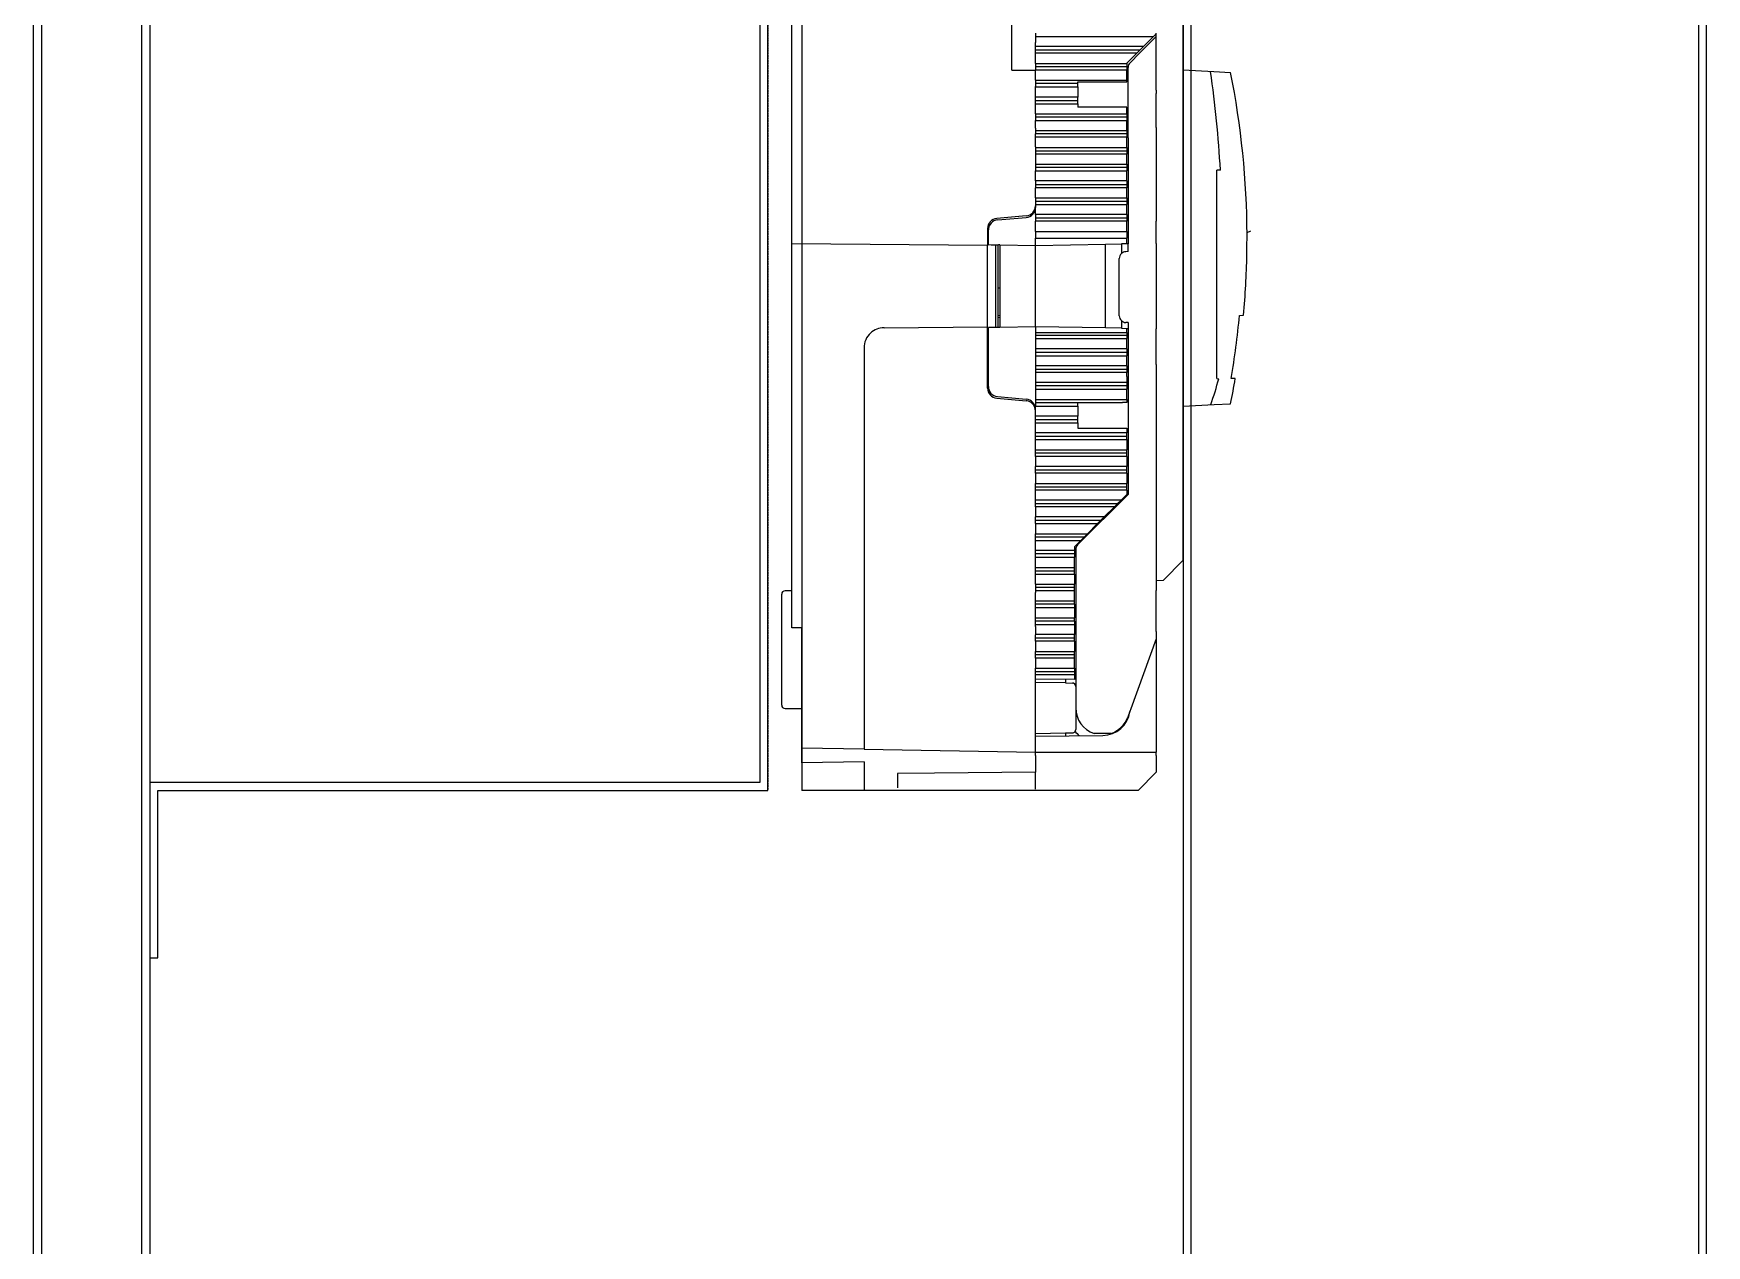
# Model space of a CAD drawing. Header units: millimetres. Extents: x 0 to 2970, y 0 to 2100.
# Drawn here: x 1867.5 to 2117.5, y 1560.2 to 1741.3 of the extents above; entities that cross this region are included whole.
import ezdxf

# ---------------------------------------------------------------- set-up
doc = ezdxf.new("R2010")
doc.units = ezdxf.units.MM
doc.linetypes.add('DASHED', pattern=[0.75, 0.5, -0.25])
doc.layers.add('ALPHA', color=255, linetype='Continuous')
doc.layers.add('THIET BI', color=2, linetype='Continuous')

# ---------------------------------------------------------------- blocks, each defined once
blk = doc.blocks.new('FFFF')
for p, q in [((8121.62, -87522.37), (8121.62, -87499.36)), ((8121.62, -87522.37), (8117.03, -87522.62)), ((8121.62, -87572.63), (8121.62, -87522.37)), ((8117.03, -87522.62), (8114.54, -87522.74)), ((8116.06, -87537.33), (8116.61, -87537.36)), ((8116.61, -87560.68), (8116.61, -87537.36)), ((8113.22, -87559.05), (8112.62, -87559.02)), ((8116.61, -87560.7), (8116.61, -87560.68)), ((8116.61, -87560.73), (8116.61, -87560.7)), ((8116.61, -87560.78), (8116.61, -87560.73)), ((8116.61, -87560.8), (8116.61, -87560.78)), ((8116.61, -87560.88), (8116.61, -87560.8)), ((8116.61, -87560.9), (8116.61, -87560.88)), ((8116.61, -87560.93), (8116.61, -87560.9)), ((8116.61, -87560.95), (8116.61, -87560.93)), ((8116.61, -87561.06), (8116.61, -87560.95)), ((8116.61, -87561.08), (8116.61, -87561.06)), ((8116.61, -87561.13), (8116.61, -87561.08)), ((8116.61, -87561.15), (8116.61, -87561.13)), ((8116.61, -87561.23), (8116.61, -87561.15)), ((8116.61, -87561.26), (8116.61, -87561.23)), ((8116.61, -87561.53), (8116.61, -87561.26)), ((8116.61, -87561.56), (8116.61, -87561.53)), ((8116.61, -87561.58), (8116.61, -87561.56)), ((8116.61, -87561.61), (8116.61, -87561.58)), ((8116.61, -87561.68), (8116.61, -87561.61)), ((8116.61, -87561.73), (8116.61, -87561.68)), ((8116.61, -87561.76), (8116.61, -87561.73)), ((8116.61, -87561.78), (8116.61, -87561.76)), ((8116.61, -87561.81), (8116.61, -87561.78)), ((8116.61, -87561.84), (8116.61, -87561.81)), ((8116.61, -87561.91), (8116.61, -87561.84)), ((8116.61, -87561.93), (8116.61, -87561.91)), ((8116.61, -87562.01), (8116.61, -87561.93)), ((8116.61, -87562.08), (8116.61, -87562.01)), ((8116.61, -87562.11), (8116.61, -87562.08)), ((8116.61, -87562.13), (8116.61, -87562.11)), ((8116.61, -87563.18), (8116.61, -87562.13)), ((8116.61, -87563.21), (8116.61, -87563.18)), ((8116.61, -87563.31), (8116.61, -87563.21)), ((8116.61, -87563.41), (8116.61, -87563.31)), ((8116.61, -87563.44), (8116.61, -87563.41)), ((8116.61, -87563.51), (8116.61, -87563.44)), ((8116.61, -87563.56), (8116.61, -87563.51)), ((8116.61, -87563.64), (8116.61, -87563.56)), ((8116.61, -87563.74), (8116.61, -87563.64)), ((8116.61, -87563.76), (8116.61, -87563.74)), ((8116.61, -87564.07), (8116.61, -87563.76)), ((8116.61, -87564.09), (8116.61, -87564.07)), ((8116.61, -87564.19), (8116.61, -87564.09)), ((8116.61, -87564.27), (8116.61, -87564.19)), ((8116.61, -87564.32), (8116.61, -87564.27)), ((8116.61, -87564.39), (8116.61, -87564.32)), ((8116.61, -87564.42), (8116.61, -87564.39)), ((8116.61, -87564.44), (8116.61, -87564.42)), ((8116.61, -87564.52), (8116.61, -87564.44)), ((8116.61, -87564.62), (8116.61, -87564.52)), ((8116.61, -87564.64), (8116.61, -87564.62)), ((8116.61, -87568.49), (8116.61, -87564.64)), ((8113.85, -87568.5), (8114.45, -87568.47)), ((8116.61, -87568.49), (8116.3, -87568.51)), ((8116.99, -87572.38), (8114.54, -87572.26)), ((8121.62, -87572.63), (8116.99, -87572.38)), ((8121.62, -87595.65), (8121.62, -87572.63)), ((8124.63, -87598.65), (8121.62, -87595.65)), ((8124.63, -87598.65), (8125.64, -87598.7))]:
    blk.add_line(p, q)
for points in [[(8112.09, -87547), (8112.12, -87538.85), (8112.94, -87530.73), (8114.54, -87522.74)], [(8116.06, -87537.33), (8116.35, -87532.41), (8116.84, -87527.5), (8117.53, -87522.62)], [(8112.62, -87559.02), (8112.34, -87556.02), (8112.17, -87553.02), (8112.11, -87550.01)], [(8114.45, -87568.47), (8113.92, -87565.35), (8113.51, -87562.21), (8113.22, -87559.05)], [(8114.54, -87572.26), (8114.28, -87571.01), (8114.06, -87569.76), (8113.85, -87568.5)], [(8117.49, -87572.38), (8117.06, -87571.1), (8116.66, -87569.81), (8116.3, -87568.51)]]:
    blk.add_open_spline(points, degree=3)
at = {"layer": 'ALPHA'}
for p, q in [((8178.61, -87465.02), (8178.61, -87630.02)), ((8147.23, -87522.4), (8147.23, -87493.18)), ((8180.12, -87548.34), (8180.12, -87494.79)), ((8125.64, -87516.97), (8125.64, -87516.88)), ((8125.64, -87516.97), (8125.64, -87516.88)), ((8125.64, -87517.38), (8125.64, -87516.97)), ((8125.64, -87517.38), (8125.64, -87516.97)), ((8125.64, -87516.97), (8126.06, -87517.38)), ((8125.64, -87517.38), (8128.15, -87519.89)), ((8125.64, -87517.83), (8125.64, -87517.38)), ((8125.64, -87517.83), (8125.64, -87517.38)), ((8143.71, -87517.38), (8126.06, -87517.38)), ((8126.06, -87517.38), (8127.56, -87518.89)), ((8143.71, -87516.88), (8143.71, -87517.38)), ((8143.71, -87516.88), (8143.71, -87517.38)), ((8143.71, -87517.38), (8143.71, -87517.88)), ((8143.71, -87517.38), (8143.71, -87517.88)), ((8125.64, -87518.19), (8125.64, -87517.83)), ((8125.64, -87518.19), (8125.64, -87517.83)), ((8125.64, -87518.2), (8125.64, -87518.19)), ((8125.64, -87518.2), (8125.64, -87518.19)), ((8125.64, -87519.1), (8125.64, -87518.2)), ((8125.64, -87519.1), (8125.64, -87518.2)), ((8125.64, -87521.18), (8125.64, -87519.1)), ((8125.64, -87521.18), (8125.64, -87519.1)), ((8127.56, -87518.89), (8143.71, -87518.89)), ((8127.56, -87518.89), (8128.07, -87519.39)), ((8143.71, -87519.39), (8128.07, -87519.39)), ((8128.57, -87519.89), (8128.07, -87519.39)), ((8128.15, -87519.89), (8129.57, -87521.3)), ((8128.57, -87519.89), (8143.71, -87519.89)), ((8130.06, -87521.38), (8128.57, -87519.89)), ((8143.71, -87517.88), (8143.71, -87518.28)), ((8143.71, -87517.88), (8143.71, -87518.28)), ((8143.71, -87518.48), (8143.71, -87518.28)), ((8143.71, -87518.48), (8143.71, -87518.28)), ((8143.71, -87518.87), (8143.71, -87518.48)), ((8143.71, -87518.87), (8143.71, -87518.48)), ((8143.71, -87518.89), (8143.71, -87518.87)), ((8143.71, -87518.89), (8143.71, -87518.87)), ((8143.71, -87519.89), (8143.71, -87518.89)), ((8143.71, -87519.89), (8143.71, -87518.89)), ((8143.71, -87521.4), (8143.71, -87519.89)), ((8143.71, -87521.4), (8143.71, -87519.89)), ((8125.64, -87524.85), (8125.64, -87521.18)), ((8125.64, -87524.85), (8125.64, -87521.18)), ((8129.86, -87523.79), (8129.86, -87522.01)), ((8130.06, -87521.4), (8130.06, -87521.38)), ((8143.71, -87521.4), (8130.06, -87521.4)), ((8130.06, -87521.4), (8130.06, -87521.9)), ((8130.06, -87521.9), (8143.71, -87521.9)), ((8130.06, -87521.9), (8130.06, -87522.4)), ((8130.06, -87522.4), (8143.71, -87522.4)), ((8130.06, -87523.2), (8130.06, -87522.4)), ((8143.71, -87521.4), (8143.71, -87521.9)), ((8143.71, -87521.4), (8143.71, -87521.9)), ((8143.71, -87521.9), (8143.71, -87522.4)), ((8143.71, -87521.9), (8143.71, -87522.4)), ((8147.23, -87522.4), (8143.71, -87522.4)), ((8143.71, -87523.43), (8143.71, -87522.4)), ((8143.71, -87523.43), (8143.71, -87522.4)), ((8125.64, -87525.41), (8125.64, -87524.85)), ((8125.64, -87525.41), (8125.64, -87524.85)), ((8129.86, -87529.43), (8129.86, -87523.79)), ((8130.06, -87523.79), (8130.06, -87523.2)), ((8130.06, -87523.91), (8130.06, -87523.79)), ((8143.71, -87523.91), (8130.06, -87523.91)), ((8130.06, -87524.13), (8130.06, -87523.91)), ((8137.19, -87524.13), (8130.06, -87524.13)), ((8137.39, -87524.13), (8137.19, -87524.13)), ((8137.39, -87524.41), (8137.39, -87524.13)), ((8137.39, -87524.41), (8143.71, -87524.41)), ((8137.39, -87524.91), (8137.39, -87524.41)), ((8137.39, -87524.91), (8137.39, -87526.42)), ((8143.71, -87524.91), (8137.39, -87524.91)), ((8143.71, -87523.91), (8143.71, -87523.43)), ((8143.71, -87523.91), (8143.71, -87523.43)), ((8143.71, -87523.91), (8143.71, -87523.93)), ((8143.71, -87523.91), (8143.71, -87523.93)), ((8143.71, -87523.93), (8143.71, -87524.03)), ((8143.71, -87523.93), (8143.71, -87524.03)), ((8143.71, -87524.03), (8143.71, -87524.41)), ((8143.71, -87524.03), (8143.71, -87524.41)), ((8143.71, -87524.41), (8143.71, -87524.52)), ((8143.71, -87524.41), (8143.71, -87524.52)), ((8143.71, -87524.52), (8143.71, -87524.85)), ((8143.71, -87524.52), (8143.71, -87524.85)), ((8143.71, -87524.91), (8143.71, -87524.85)), ((8143.71, -87524.91), (8143.71, -87524.85)), ((8143.71, -87524.97), (8143.71, -87524.91)), ((8143.71, -87524.97), (8143.71, -87524.91)), ((8143.71, -87525.42), (8143.71, -87524.97)), ((8143.71, -87525.42), (8143.71, -87524.97)), ((8125.64, -87525.41), (8125.64, -87525.91)), ((8125.64, -87525.41), (8125.64, -87525.91)), ((8125.64, -87526.92), (8125.64, -87525.91)), ((8125.64, -87526.92), (8125.64, -87525.91)), ((8125.64, -87527.42), (8125.64, -87526.92)), ((8125.64, -87527.42), (8125.64, -87526.92)), ((8125.64, -87530.85), (8125.64, -87527.42)), ((8125.64, -87530.85), (8125.64, -87527.42)), ((8137.39, -87526.42), (8143.71, -87526.42)), ((8137.39, -87526.92), (8137.39, -87526.42)), ((8143.71, -87526.92), (8137.39, -87526.92)), ((8137.39, -87527.42), (8137.39, -87526.92)), ((8143.71, -87527.42), (8137.39, -87527.42)), ((8137.39, -87527.42), (8137.39, -87527.95)), ((8143.71, -87526.92), (8143.71, -87525.42)), ((8143.71, -87526.92), (8143.71, -87525.42)), ((8143.71, -87526.98), (8143.71, -87526.92)), ((8143.71, -87526.98), (8143.71, -87526.92)), ((8143.71, -87527.42), (8143.71, -87526.98)), ((8143.71, -87527.42), (8143.71, -87526.98)), ((8143.71, -87527.44), (8143.71, -87527.42)), ((8143.71, -87527.44), (8143.71, -87527.42)), ((8143.71, -87528.38), (8143.71, -87527.44)), ((8143.71, -87528.38), (8143.71, -87527.44)), ((8129.86, -87532.51), (8129.86, -87529.43)), ((8130.06, -87527.95), (8137.39, -87527.95)), ((8130.06, -87528.93), (8130.06, -87527.95)), ((8143.71, -87528.93), (8130.06, -87528.93)), ((8130.06, -87528.93), (8130.06, -87529.93)), ((8130.06, -87529.43), (8143.71, -87529.43)), ((8143.71, -87529.93), (8130.06, -87529.93)), ((8130.06, -87531.44), (8130.06, -87529.93)), ((8143.71, -87528.93), (8143.71, -87528.38)), ((8143.71, -87528.93), (8143.71, -87528.38)), ((8143.71, -87528.93), (8143.71, -87528.95)), ((8143.71, -87528.93), (8143.71, -87528.95)), ((8143.71, -87528.95), (8143.71, -87529.43)), ((8143.71, -87528.95), (8143.71, -87529.43)), ((8143.71, -87529.43), (8143.71, -87529.93)), ((8143.71, -87529.43), (8143.71, -87529.93)), ((8143.71, -87529.94), (8143.71, -87529.93)), ((8143.71, -87529.94), (8143.71, -87529.93)), ((8143.71, -87530.25), (8143.71, -87529.94)), ((8143.71, -87530.25), (8143.71, -87529.94)), ((8125.64, -87531), (8125.64, -87530.85)), ((8125.64, -87531), (8125.64, -87530.85)), ((8125.64, -87531), (8125.64, -87531.44)), ((8125.64, -87531), (8125.64, -87531.44)), ((8125.64, -87531.44), (8125.64, -87532.44)), ((8125.64, -87531.44), (8125.64, -87532.44)), ((8125.64, -87532.44), (8125.64, -87541.73)), ((8143.71, -87531.44), (8130.06, -87531.44)), ((8130.06, -87531.44), (8130.06, -87531.94)), ((8130.06, -87531.94), (8143.71, -87531.94)), ((8130.06, -87531.94), (8130.06, -87532.44)), ((8130.06, -87532.44), (8143.71, -87532.44)), ((8130.06, -87533.95), (8130.06, -87532.44)), ((8143.71, -87530.33), (8143.71, -87530.25)), ((8143.71, -87530.33), (8143.71, -87530.25)), ((8143.71, -87530.47), (8143.71, -87530.33)), ((8143.71, -87530.47), (8143.71, -87530.33)), ((8143.71, -87530.63), (8143.71, -87530.47)), ((8143.71, -87530.63), (8143.71, -87530.47)), ((8143.71, -87530.9), (8143.71, -87530.63)), ((8143.71, -87530.9), (8143.71, -87530.63)), ((8143.71, -87531.02), (8143.71, -87530.9)), ((8143.71, -87531.02), (8143.71, -87530.9)), ((8143.71, -87531.08), (8143.71, -87531.02)), ((8143.71, -87531.08), (8143.71, -87531.02)), ((8143.71, -87531.08), (8143.71, -87531.2)), ((8143.71, -87531.08), (8143.71, -87531.2)), ((8143.71, -87531.2), (8143.71, -87531.44)), ((8143.71, -87531.2), (8143.71, -87531.44)), ((8143.71, -87531.44), (8143.71, -87531.9)), ((8143.71, -87531.44), (8143.71, -87531.9)), ((8143.71, -87531.9), (8143.71, -87531.94)), ((8143.71, -87531.9), (8143.71, -87531.94)), ((8143.71, -87532.18), (8143.71, -87531.94)), ((8143.71, -87532.18), (8143.71, -87531.94)), ((8143.71, -87532.41), (8143.71, -87532.18)), ((8143.71, -87532.41), (8143.71, -87532.18)), ((8143.71, -87532.44), (8143.71, -87532.41)), ((8143.71, -87532.44), (8143.71, -87532.41)), ((8143.71, -87532.62), (8143.71, -87532.44)), ((8143.71, -87532.62), (8143.71, -87532.44)), ((8129.86, -87532.51), (8129.86, -87546.35)), ((8129.86, -87532.51), (8129.86, -87546.35)), ((8143.71, -87533.95), (8130.06, -87533.95)), ((8130.06, -87533.95), (8130.06, -87534.45)), ((8143.71, -87534.45), (8130.06, -87534.45)), ((8130.06, -87534.45), (8130.06, -87534.95)), ((8130.06, -87534.95), (8143.71, -87534.95)), ((8130.06, -87536.46), (8130.06, -87534.95)), ((8143.71, -87532.81), (8143.71, -87532.62)), ((8143.71, -87532.81), (8143.71, -87532.62)), ((8143.71, -87532.94), (8143.71, -87532.81)), ((8143.71, -87532.94), (8143.71, -87532.81)), ((8143.71, -87533.85), (8143.71, -87532.94)), ((8143.71, -87533.85), (8143.71, -87532.94)), ((8143.71, -87533.85), (8143.71, -87533.95)), ((8143.71, -87533.85), (8143.71, -87533.95)), ((8143.71, -87533.95), (8143.71, -87534.45)), ((8143.71, -87533.95), (8143.71, -87534.45)), ((8143.71, -87534.45), (8143.71, -87534.95)), ((8143.71, -87534.45), (8143.71, -87534.95)), ((8143.71, -87534.95), (8143.71, -87536.46)), ((8143.71, -87534.95), (8143.71, -87536.46)), ((8143.71, -87536.46), (8130.06, -87536.46)), ((8130.06, -87536.46), (8130.06, -87536.96)), ((8130.06, -87536.96), (8143.71, -87536.96)), ((8130.06, -87536.96), (8130.06, -87537.46)), ((8143.71, -87537.46), (8130.06, -87537.46)), ((8130.06, -87538.96), (8130.06, -87537.46)), ((8143.71, -87536.46), (8143.71, -87536.96)), ((8143.71, -87536.46), (8143.71, -87536.96)), ((8143.71, -87536.96), (8143.71, -87537.46)), ((8143.71, -87536.96), (8143.71, -87537.46)), ((8143.71, -87538.96), (8143.71, -87537.46)), ((8143.71, -87538.96), (8143.71, -87537.46)), ((8130.06, -87538.96), (8143.71, -87538.96)), ((8130.06, -87538.96), (8130.06, -87539.47)), ((8143.71, -87539.47), (8130.06, -87539.47)), ((8130.06, -87539.47), (8130.06, -87539.97)), ((8130.06, -87539.97), (8143.71, -87539.97)), ((8130.06, -87541.48), (8130.06, -87539.97)), ((8143.71, -87538.96), (8143.71, -87539.47)), ((8143.71, -87538.96), (8143.71, -87539.47)), ((8143.71, -87539.47), (8143.71, -87539.97)), ((8143.71, -87539.47), (8143.71, -87539.97)), ((8143.71, -87541.48), (8143.71, -87539.97)), ((8143.71, -87541.48), (8143.71, -87539.97)), ((8125.64, -87541.73), (8125.64, -87544.99)), ((8143.71, -87541.48), (8130.06, -87541.48)), ((8130.06, -87541.48), (8130.06, -87541.98)), ((8143.71, -87541.98), (8130.06, -87541.98)), ((8130.06, -87541.98), (8130.06, -87542.48)), ((8143.71, -87542.48), (8130.06, -87542.48)), ((8130.06, -87543.99), (8130.06, -87542.48)), ((8143.71, -87541.48), (8143.71, -87541.98)), ((8143.71, -87541.48), (8143.71, -87541.98)), ((8143.71, -87541.98), (8143.71, -87542.48)), ((8143.71, -87541.98), (8143.71, -87542.48)), ((8143.71, -87542.48), (8143.71, -87542.69)), ((8143.71, -87542.48), (8143.71, -87542.69)), ((8125.64, -87545.49), (8125.64, -87544.99)), ((8125.64, -87545.49), (8125.64, -87544.99)), ((8130.06, -87543.99), (8143.71, -87543.99)), ((8130.06, -87543.99), (8130.06, -87544.49)), ((8143.71, -87544.49), (8130.06, -87544.49)), ((8130.06, -87544.49), (8130.06, -87544.99)), ((8130.06, -87544.99), (8143.71, -87544.99)), ((8130.06, -87546.5), (8130.06, -87544.99)), ((8143.71, -87542.69), (8143.71, -87542.92)), ((8143.71, -87542.69), (8143.71, -87542.92)), ((8143.71, -87543.99), (8143.71, -87542.92)), ((8143.71, -87543.99), (8143.71, -87542.92)), ((8143.71, -87543.99), (8143.71, -87544.99)), ((8143.71, -87543.99), (8143.71, -87544.99)), ((8143.71, -87545.27), (8143.71, -87544.99)), ((8143.71, -87545.27), (8143.71, -87544.99)), ((8145.09, -87544.19), (8149.47, -87544.57)), ((8148.73, -87544.74), (8145.09, -87544.42)), ((8149.37, -87544.79), (8148.73, -87544.74)), ((8112.09, -87546.65), (8111.52, -87546.4)), ((8125.64, -87548.29), (8125.64, -87545.49)), ((8125.64, -87548.29), (8125.64, -87545.49)), ((8129.86, -87546.35), (8129.86, -87548.36)), ((8129.86, -87546.35), (8129.86, -87548.36)), ((8143.71, -87546.5), (8130.06, -87546.5)), ((8130.06, -87546.5), (8130.06, -87547)), ((8130.06, -87547), (8130.06, -87547.5)), ((8143.71, -87547.5), (8130.06, -87547.5)), ((8130.06, -87548.37), (8130.06, -87547.5)), ((8143.71, -87546.5), (8143.71, -87545.27)), ((8143.71, -87546.5), (8143.71, -87547)), ((8143.71, -87547), (8143.71, -87547.5)), ((8143.71, -87548.6), (8143.71, -87547.5)), ((8150.74, -87548.48), (8150.74, -87546.29)), ((8150.85, -87546.07), (8150.85, -87548.6)), ((8125.64, -87548.29), (8125.64, -87560.2)), ((8129.86, -87549.52), (8129.86, -87548.36)), ((8129.86, -87548.36), (8130.06, -87548.37)), ((8129.86, -87549.52), (8130.18, -87549.53)), ((8130.06, -87548.37), (8130.86, -87548.38)), ((8133.21, -87548.42), (8130.86, -87548.38)), ((8130.86, -87548.38), (8130.86, -87549.81)), ((8133.21, -87560.93), (8133.21, -87548.42)), ((8143.71, -87548.6), (8133.21, -87548.42)), ((8149.04, -87548.51), (8143.71, -87548.6)), ((8143.71, -87560.75), (8143.71, -87548.6)), ((8149.04, -87548.51), (8149.04, -87554.92)), ((8149.04, -87548.51), (8149.24, -87548.51)), ((8150.34, -87548.49), (8149.24, -87548.51)), ((8149.34, -87548.51), (8149.34, -87554.92)), ((8149.64, -87560.86), (8149.64, -87548.5)), ((8150.74, -87548.48), (8150.34, -87548.49)), ((8150.85, -87548.6), (8180.12, -87548.35)), ((8150.85, -87560.75), (8150.85, -87548.6)), ((8180.12, -87605.73), (8180.12, -87548.34)), ((8131.17, -87559.12), (8131.17, -87550.53)), ((8149.04, -87554.92), (8149.04, -87557.95)), ((8149.34, -87554.92), (8149.04, -87554.92)), ((8149.34, -87554.92), (8149.34, -87557.95)), ((8130.86, -87559.83), (8130.86, -87560.98)), ((8149.04, -87557.95), (8149.04, -87559.05)), ((8149.34, -87559.02), (8149.04, -87559.05)), ((8149.04, -87559.05), (8149.04, -87560.85)), ((8149.34, -87559.33), (8149.04, -87559.36)), ((8149.34, -87557.95), (8149.34, -87559.02)), ((8149.34, -87559.02), (8149.34, -87559.33)), ((8149.34, -87559.33), (8149.34, -87559.43)), ((8149.34, -87559.43), (8149.34, -87560.85)), ((8125.64, -87560.2), (8125.64, -87561.07)), ((8125.64, -87562.69), (8125.64, -87561.07)), ((8125.64, -87562.69), (8125.64, -87561.07)), ((8129.86, -87560.12), (8130.18, -87560.12)), ((8129.86, -87560.12), (8129.86, -87560.99)), ((8129.86, -87560.99), (8129.86, -87562.86)), ((8130.06, -87560.99), (8129.86, -87560.99)), ((8129.86, -87560.99), (8129.86, -87562.86)), ((8130.86, -87560.98), (8130.06, -87560.99)), ((8130.06, -87561.63), (8130.06, -87560.99)), ((8143.71, -87561.63), (8130.06, -87561.63)), ((8130.06, -87561.63), (8130.06, -87562.06)), ((8130.06, -87562.06), (8143.71, -87562.06)), ((8130.06, -87562.06), (8130.06, -87562.49)), ((8143.71, -87562.49), (8130.06, -87562.49)), ((8130.06, -87564.07), (8130.06, -87562.49)), ((8130.86, -87560.98), (8133.21, -87560.93)), ((8133.21, -87560.93), (8143.71, -87560.75)), ((8143.71, -87560.75), (8149.04, -87560.85)), ((8143.71, -87560.75), (8143.71, -87561.63)), ((8143.71, -87561.63), (8143.71, -87562.06)), ((8143.71, -87562.06), (8143.71, -87562.49)), ((8143.71, -87562.49), (8143.71, -87564.07)), ((8149.04, -87560.85), (8149.24, -87560.85)), ((8149.24, -87560.85), (8150.34, -87560.87)), ((8150.34, -87560.87), (8150.74, -87560.87)), ((8150.74, -87569.69), (8150.74, -87560.87)), ((8166.33, -87560.89), (8150.85, -87560.75)), ((8150.85, -87569.92), (8150.85, -87560.75)), ((8125.64, -87563.43), (8125.64, -87562.69)), ((8125.64, -87563.43), (8125.64, -87562.69)), ((8125.64, -87564.19), (8125.64, -87563.43)), ((8125.64, -87564.19), (8125.64, -87563.43)), ((8125.64, -87565.47), (8125.64, -87564.19)), ((8125.64, -87565.47), (8125.64, -87564.19)), ((8129.86, -87562.86), (8129.86, -87563.36)), ((8129.86, -87562.86), (8129.86, -87563.36)), ((8129.86, -87563.36), (8129.86, -87569.97)), ((8130.06, -87564.07), (8143.71, -87564.07)), ((8130.06, -87564.07), (8130.06, -87564.57)), ((8143.71, -87564.57), (8130.06, -87564.57)), ((8130.06, -87564.57), (8130.06, -87565.07)), ((8143.71, -87564.07), (8143.71, -87564.57)), ((8143.71, -87564.57), (8143.71, -87565.07)), ((8169.32, -87563.9), (8169.32, -87623.86)), ((8125.64, -87565.67), (8125.64, -87565.47)), ((8125.64, -87565.67), (8125.64, -87565.47)), ((8125.64, -87565.97), (8125.64, -87565.67)), ((8125.64, -87565.97), (8125.64, -87565.67)), ((8125.64, -87566.37), (8125.64, -87565.97)), ((8125.64, -87566.37), (8125.64, -87565.97)), ((8125.64, -87566.37), (8125.64, -87568.68)), ((8143.71, -87565.07), (8130.06, -87565.07)), ((8130.06, -87566.57), (8130.06, -87565.07)), ((8130.06, -87566.57), (8143.71, -87566.57)), ((8130.06, -87566.57), (8130.06, -87567.08)), ((8143.71, -87567.08), (8130.06, -87567.08)), ((8130.06, -87567.08), (8130.06, -87567.58)), ((8143.71, -87565.07), (8143.71, -87566.57)), ((8143.71, -87566.57), (8143.71, -87567.08)), ((8143.71, -87567.08), (8143.71, -87567.58)), ((8125.64, -87568.68), (8125.64, -87597.12)), ((8129.86, -87569.97), (8129.86, -87570.9)), ((8130.06, -87567.58), (8143.71, -87567.58)), ((8130.06, -87568.18), (8130.06, -87567.58)), ((8130.06, -87568.18), (8130.06, -87568.48)), ((8130.06, -87568.48), (8130.06, -87568.68)), ((8130.06, -87568.68), (8130.06, -87569.59)), ((8130.06, -87569.09), (8143.71, -87569.09)), ((8130.06, -87569.59), (8143.71, -87569.59)), ((8130.06, -87569.59), (8130.06, -87569.89)), ((8130.06, -87569.89), (8130.06, -87570.09)), ((8143.71, -87567.58), (8143.71, -87569.09)), ((8143.71, -87569.09), (8143.71, -87569.59)), ((8143.71, -87569.59), (8143.71, -87569.71)), ((8143.71, -87569.71), (8143.71, -87570.09)), ((8143.71, -87569.71), (8143.71, -87570.09)), ((8150.74, -87569.69), (8150.74, -87569.7)), ((8129.86, -87570.9), (8129.86, -87572.17)), ((8129.86, -87572.17), (8129.86, -87581.44)), ((8143.71, -87570.09), (8130.06, -87570.09)), ((8130.06, -87571.14), (8130.06, -87570.09)), ((8130.06, -87571.6), (8130.06, -87571.14)), ((8143.71, -87571.6), (8130.06, -87571.6)), ((8130.06, -87571.6), (8130.06, -87572.07)), ((8130.06, -87572.07), (8130.69, -87572.07)), ((8135.68, -87572.07), (8130.69, -87572.07)), ((8137.39, -87572.07), (8135.68, -87572.07)), ((8137.39, -87572.6), (8137.39, -87572.07)), ((8137.39, -87572.1), (8143.71, -87572.1)), ((8143.71, -87570.09), (8143.71, -87570.41)), ((8143.71, -87570.09), (8143.71, -87570.41)), ((8143.71, -87570.41), (8143.71, -87570.44)), ((8143.71, -87570.41), (8143.71, -87570.44)), ((8143.71, -87570.44), (8143.71, -87570.71)), ((8143.71, -87570.44), (8143.71, -87570.71)), ((8143.71, -87570.71), (8143.71, -87570.99)), ((8143.71, -87570.71), (8143.71, -87570.99)), ((8143.71, -87570.99), (8143.71, -87571.35)), ((8143.71, -87570.99), (8143.71, -87571.35)), ((8143.71, -87571.35), (8143.71, -87571.6)), ((8143.71, -87571.35), (8143.71, -87571.6)), ((8143.71, -87571.6), (8143.71, -87572.1)), ((8143.71, -87571.6), (8143.71, -87572.1)), ((8143.71, -87572.1), (8143.71, -87572.6)), ((8143.71, -87572.1), (8143.71, -87572.6)), ((8149.37, -87571.19), (8145.09, -87571.56)), ((8149.47, -87571.42), (8145.09, -87571.8)), ((8143.71, -87572.6), (8137.39, -87572.6)), ((8137.39, -87572.6), (8137.39, -87574.11)), ((8137.39, -87574.11), (8143.71, -87574.11)), ((8137.39, -87574.61), (8137.39, -87574.11)), ((8143.71, -87574.61), (8137.39, -87574.61)), ((8137.39, -87575.11), (8137.39, -87574.61)), ((8143.71, -87573.07), (8143.71, -87572.6)), ((8143.71, -87573.07), (8143.71, -87572.6)), ((8143.71, -87573.3), (8143.71, -87573.07)), ((8143.71, -87573.3), (8143.71, -87573.07)), ((8143.71, -87574.11), (8143.71, -87573.3)), ((8143.71, -87574.11), (8143.71, -87573.3)), ((8143.71, -87574.61), (8143.71, -87574.11)), ((8143.71, -87574.61), (8143.71, -87574.11)), ((8143.71, -87575.11), (8143.71, -87574.61)), ((8143.71, -87575.11), (8143.71, -87574.61)), ((8130.06, -87575.89), (8130.06, -87576.62)), ((8137.39, -87575.89), (8130.06, -87575.89)), ((8130.06, -87576.62), (8143.71, -87576.62)), ((8130.06, -87576.82), (8130.06, -87576.62)), ((8130.06, -87577.12), (8130.06, -87576.82)), ((8143.71, -87577.12), (8130.06, -87577.12)), ((8130.06, -87577.62), (8130.06, -87577.12)), ((8143.71, -87575.11), (8137.39, -87575.11)), ((8137.39, -87575.11), (8137.39, -87575.89)), ((8143.71, -87576.62), (8143.71, -87575.11)), ((8143.71, -87576.62), (8143.71, -87575.11)), ((8143.71, -87577.62), (8143.71, -87576.62)), ((8143.71, -87577.62), (8143.71, -87576.62)), ((8143.71, -87577.62), (8130.06, -87577.62)), ((8130.06, -87577.62), (8130.06, -87579.13)), ((8143.71, -87579.13), (8130.06, -87579.13)), ((8130.06, -87579.63), (8130.06, -87579.13)), ((8130.06, -87579.63), (8143.71, -87579.63)), ((8130.06, -87580.13), (8130.06, -87579.63)), ((8143.71, -87579.13), (8143.71, -87577.62)), ((8143.71, -87579.13), (8143.71, -87577.62)), ((8143.71, -87579.63), (8143.71, -87579.13)), ((8143.71, -87579.63), (8143.71, -87579.13)), ((8143.71, -87579.87), (8143.71, -87579.63)), ((8143.71, -87579.87), (8143.71, -87579.63)), ((8143.71, -87580.08), (8143.71, -87579.87)), ((8143.71, -87580.08), (8143.71, -87579.87)), ((8129.86, -87581.44), (8129.86, -87585.81)), ((8130.06, -87580.13), (8143.71, -87580.13)), ((8130.06, -87580.13), (8130.06, -87581.63)), ((8130.06, -87581.63), (8143.71, -87581.63)), ((8130.06, -87582.14), (8130.06, -87581.63)), ((8143.71, -87582.14), (8130.06, -87582.14)), ((8130.06, -87582.64), (8130.06, -87582.14)), ((8143.71, -87580.13), (8143.71, -87580.08)), ((8143.71, -87580.13), (8143.71, -87580.08)), ((8143.71, -87580.13), (8143.71, -87581.54)), ((8143.71, -87580.13), (8143.71, -87581.54)), ((8143.71, -87581.54), (8143.71, -87581.56)), ((8143.71, -87581.54), (8143.71, -87581.56)), ((8143.71, -87581.56), (8143.71, -87581.63)), ((8143.71, -87581.56), (8143.71, -87581.63)), ((8143.71, -87582.14), (8143.71, -87581.63)), ((8143.71, -87582.14), (8143.71, -87581.63)), ((8143.71, -87582.64), (8143.71, -87582.14)), ((8143.71, -87582.64), (8143.71, -87582.14)), ((8130.06, -87582.64), (8143.71, -87582.64)), ((8130.06, -87582.64), (8130.06, -87584.15)), ((8143.71, -87584.15), (8130.06, -87584.15)), ((8130.06, -87584.65), (8130.06, -87584.15)), ((8143.71, -87584.65), (8130.06, -87584.65)), ((8130.06, -87585.15), (8130.06, -87584.65)), ((8143.71, -87582.64), (8143.71, -87582.94)), ((8143.71, -87582.64), (8143.71, -87582.94)), ((8143.71, -87582.94), (8143.71, -87583.24)), ((8143.71, -87582.94), (8143.71, -87583.24)), ((8143.71, -87583.24), (8143.71, -87584.15)), ((8143.71, -87583.24), (8143.71, -87584.15)), ((8143.71, -87584.65), (8143.71, -87584.15)), ((8143.71, -87584.65), (8143.71, -87584.15)), ((8143.71, -87585.15), (8143.71, -87584.65)), ((8143.71, -87585.15), (8143.71, -87584.65)), ((8129.86, -87585.81), (8137.4, -87593.34)), ((8130.06, -87585.15), (8143.71, -87585.15)), ((8130.06, -87585.15), (8130.06, -87585.81)), ((8130.06, -87585.81), (8130.91, -87586.66)), ((8130.91, -87586.66), (8143.71, -87586.66)), ((8131.42, -87587.16), (8130.91, -87586.66)), ((8143.71, -87587.16), (8131.42, -87587.16)), ((8131.91, -87587.66), (8131.42, -87587.16)), ((8143.71, -87586.66), (8143.71, -87585.15)), ((8143.71, -87586.66), (8143.71, -87585.15)), ((8143.71, -87587.16), (8143.71, -87586.66)), ((8143.71, -87587.16), (8143.71, -87586.66)), ((8143.71, -87587.66), (8143.71, -87587.16)), ((8143.71, -87587.66), (8143.71, -87587.16)), ((8131.91, -87587.66), (8133.42, -87589.17)), ((8131.91, -87587.66), (8143.71, -87587.66)), ((8133.42, -87589.17), (8143.71, -87589.17)), ((8133.42, -87589.17), (8133.92, -87589.67)), ((8143.71, -87589.67), (8133.92, -87589.67)), ((8134.43, -87590.17), (8133.92, -87589.67)), ((8143.71, -87587.66), (8143.71, -87589.17)), ((8143.71, -87587.66), (8143.71, -87589.17)), ((8143.71, -87589.67), (8143.71, -87589.17)), ((8143.71, -87589.67), (8143.71, -87589.17)), ((8143.71, -87590.17), (8143.71, -87589.67)), ((8143.71, -87590.17), (8143.71, -87589.67)), ((8143.71, -87590.17), (8134.43, -87590.17)), ((8134.43, -87590.17), (8135.93, -87591.68)), ((8143.71, -87591.68), (8135.93, -87591.68)), ((8136.43, -87592.18), (8135.93, -87591.68)), ((8136.43, -87592.18), (8143.71, -87592.18)), ((8136.93, -87592.68), (8136.43, -87592.18)), ((8143.71, -87590.17), (8143.71, -87591.68)), ((8143.71, -87590.17), (8143.71, -87591.68)), ((8143.71, -87592.68), (8143.71, -87591.68)), ((8143.71, -87592.68), (8143.71, -87591.68)), ((8143.71, -87592.68), (8136.93, -87592.68)), ((8136.93, -87592.68), (8137.89, -87593.64)), ((8137.69, -87594.05), (8137.69, -87599.15)), ((8137.89, -87593.64), (8137.89, -87594.19)), ((8137.89, -87594.19), (8143.71, -87594.19)), ((8137.89, -87594.19), (8137.89, -87594.69)), ((8137.89, -87594.69), (8143.71, -87594.69)), ((8137.89, -87594.69), (8137.89, -87595.19)), ((8143.71, -87594.19), (8143.71, -87592.68)), ((8143.71, -87594.19), (8143.71, -87592.68)), ((8143.71, -87594.69), (8143.71, -87594.19)), ((8143.71, -87594.69), (8143.71, -87594.19)), ((8143.71, -87595.19), (8143.71, -87594.69)), ((8143.71, -87595.19), (8143.71, -87594.69)), ((8125.64, -87597.12), (8125.64, -87598.7)), ((8125.64, -87597.12), (8125.64, -87598.7)), ((8143.71, -87595.19), (8137.89, -87595.19)), ((8137.89, -87597.2), (8137.89, -87595.19)), ((8143.71, -87596.7), (8137.89, -87596.7)), ((8143.71, -87597.2), (8137.89, -87597.2)), ((8137.89, -87597.7), (8137.89, -87597.2)), ((8143.71, -87595.75), (8143.71, -87595.19)), ((8143.71, -87595.75), (8143.71, -87595.19)), ((8143.71, -87596.7), (8143.71, -87595.75)), ((8143.71, -87596.7), (8143.71, -87595.75)), ((8143.71, -87596.75), (8143.71, -87596.7)), ((8143.71, -87596.75), (8143.71, -87596.7)), ((8143.71, -87597.7), (8143.71, -87596.75)), ((8143.71, -87597.7), (8143.71, -87596.75)), ((8125.64, -87598.7), (8125.64, -87600.15)), ((8125.64, -87598.7), (8125.64, -87600.15)), ((8137.69, -87599.15), (8137.69, -87604.68)), ((8143.71, -87597.7), (8137.89, -87597.7)), ((8137.89, -87597.7), (8137.89, -87599.21)), ((8143.71, -87599.21), (8137.89, -87599.21)), ((8137.89, -87599.71), (8137.89, -87599.21)), ((8137.89, -87599.71), (8143.71, -87599.71)), ((8137.89, -87600.21), (8137.89, -87599.71)), ((8143.71, -87597.76), (8143.71, -87597.7)), ((8143.71, -87597.76), (8143.71, -87597.7)), ((8143.71, -87597.9), (8143.71, -87597.76)), ((8143.71, -87597.9), (8143.71, -87597.76)), ((8143.71, -87598.2), (8143.71, -87597.9)), ((8143.71, -87598.2), (8143.71, -87597.9)), ((8143.71, -87599.21), (8143.71, -87598.2)), ((8143.71, -87599.21), (8143.71, -87598.2)), ((8143.71, -87599.21), (8143.71, -87599.71)), ((8143.71, -87599.21), (8143.71, -87599.71)), ((8143.71, -87599.71), (8143.71, -87600.21)), ((8143.71, -87599.71), (8143.71, -87600.21)), ((8125.64, -87603.73), (8125.64, -87600.15)), ((8125.64, -87603.73), (8125.64, -87600.15)), ((8137.89, -87602.22), (8137.89, -87600.21)), ((8137.89, -87600.21), (8143.71, -87600.21)), ((8143.71, -87601.72), (8137.89, -87601.72)), ((8137.89, -87602.22), (8143.71, -87602.22)), ((8137.89, -87602.22), (8137.89, -87602.72)), ((8143.71, -87600.21), (8143.71, -87600.23)), ((8143.71, -87600.21), (8143.71, -87600.23)), ((8143.71, -87600.23), (8143.71, -87600.44)), ((8143.71, -87600.23), (8143.71, -87600.44)), ((8143.71, -87600.82), (8143.71, -87600.44)), ((8143.71, -87600.82), (8143.71, -87600.44)), ((8143.71, -87601.72), (8143.71, -87600.82)), ((8143.71, -87601.72), (8143.71, -87600.82)), ((8143.71, -87602.22), (8143.71, -87601.72)), ((8143.71, -87602.22), (8143.71, -87601.72)), ((8143.71, -87602.72), (8143.71, -87602.22)), ((8143.71, -87602.72), (8143.71, -87602.22)), ((8180.12, -87600.21), (8181.12, -87600.21)), ((8181.62, -87608.02), (8181.62, -87600.71)), ((8125.64, -87606.3), (8125.64, -87603.73)), ((8125.64, -87606.3), (8125.64, -87603.73)), ((8137.69, -87604.68), (8137.69, -87612.24)), ((8143.71, -87602.72), (8137.89, -87602.72)), ((8137.89, -87602.72), (8137.89, -87604.23)), ((8143.71, -87604.23), (8137.89, -87604.23)), ((8137.89, -87604.73), (8137.89, -87604.23)), ((8137.89, -87604.73), (8143.71, -87604.73)), ((8137.89, -87604.73), (8137.89, -87605.23)), ((8143.71, -87604.23), (8143.71, -87602.72)), ((8143.71, -87603.96), (8143.71, -87602.72)), ((8143.71, -87604.23), (8143.71, -87603.96)), ((8143.71, -87604.73), (8143.71, -87604.23)), ((8143.71, -87604.73), (8143.71, -87604.23)), ((8143.71, -87605.23), (8143.71, -87604.73)), ((8143.71, -87605.23), (8143.71, -87604.73)), ((8125.64, -87606.3), (8125.64, -87607.38)), ((8125.64, -87606.3), (8125.64, -87607.38)), ((8125.64, -87607.38), (8129.46, -87617.86)), ((8125.64, -87607.38), (8125.64, -87608.43)), ((8143.71, -87605.23), (8137.89, -87605.23)), ((8137.89, -87605.23), (8137.89, -87606.74)), ((8137.89, -87606.74), (8143.71, -87606.74)), ((8137.89, -87607.24), (8137.89, -87606.74)), ((8143.71, -87607.24), (8137.89, -87607.24)), ((8137.89, -87607.74), (8137.89, -87607.24)), ((8143.71, -87605.54), (8143.71, -87605.23)), ((8143.71, -87605.54), (8143.71, -87605.23)), ((8143.71, -87605.54), (8143.71, -87605.63)), ((8143.71, -87605.54), (8143.71, -87605.63)), ((8143.71, -87605.63), (8143.71, -87605.66)), ((8143.71, -87605.63), (8143.71, -87605.66)), ((8143.71, -87605.66), (8143.71, -87605.68)), ((8143.71, -87605.66), (8143.71, -87605.68)), ((8143.71, -87605.68), (8143.71, -87606.26)), ((8143.71, -87605.68), (8143.71, -87606.26)), ((8143.71, -87606.26), (8143.71, -87606.42)), ((8143.71, -87606.26), (8143.71, -87606.42)), ((8143.71, -87606.42), (8143.71, -87606.71)), ((8143.71, -87606.42), (8143.71, -87606.71)), ((8143.71, -87606.71), (8143.71, -87606.74)), ((8143.71, -87606.71), (8143.71, -87606.74)), ((8143.71, -87606.74), (8143.71, -87606.78)), ((8143.71, -87606.74), (8143.71, -87606.78)), ((8143.71, -87606.89), (8143.71, -87606.78)), ((8143.71, -87606.89), (8143.71, -87606.78)), ((8143.71, -87607.23), (8143.71, -87606.89)), ((8143.71, -87607.23), (8143.71, -87606.89)), ((8143.71, -87607.25), (8143.71, -87607.23)), ((8143.71, -87607.25), (8143.71, -87607.23)), ((8143.71, -87607.74), (8143.71, -87607.25)), ((8143.71, -87607.74), (8143.71, -87607.25)), ((8178.61, -87605.73), (8180.12, -87605.73)), ((8178.61, -87611.08), (8178.61, -87605.73)), ((8125.64, -87608.43), (8125.64, -87609.93)), ((8125.64, -87609.93), (8125.64, -87612.26)), ((8137.89, -87607.74), (8143.71, -87607.74)), ((8137.89, -87607.74), (8137.89, -87609.25)), ((8143.71, -87609.25), (8137.89, -87609.25)), ((8137.89, -87609.75), (8137.89, -87609.25)), ((8137.89, -87609.75), (8143.71, -87609.75)), ((8137.89, -87610.25), (8137.89, -87609.75)), ((8143.71, -87607.74), (8143.71, -87608.42)), ((8143.71, -87607.74), (8143.71, -87608.42)), ((8143.71, -87608.42), (8143.71, -87608.72)), ((8143.71, -87608.42), (8143.71, -87608.72)), ((8143.71, -87608.72), (8143.71, -87608.75)), ((8143.71, -87608.72), (8143.71, -87608.75)), ((8143.71, -87608.75), (8143.71, -87609.22)), ((8143.71, -87608.75), (8143.71, -87609.22)), ((8143.71, -87609.22), (8143.71, -87609.25)), ((8143.71, -87609.22), (8143.71, -87609.25)), ((8143.71, -87609.75), (8143.71, -87609.25)), ((8143.71, -87609.75), (8143.71, -87609.25)), ((8143.71, -87610.25), (8143.71, -87609.75)), ((8143.71, -87610.25), (8143.71, -87609.75)), ((8181.62, -87613.48), (8181.62, -87608.02)), ((8125.64, -87612.26), (8125.64, -87624.3)), ((8137.89, -87612.23), (8137.69, -87612.24)), ((8137.69, -87612.24), (8137.69, -87616.42)), ((8137.89, -87610.25), (8143.71, -87610.25)), ((8137.89, -87611.76), (8137.89, -87610.25)), ((8143.71, -87611.76), (8137.89, -87611.76)), ((8137.89, -87611.76), (8137.89, -87612.23)), ((8137.89, -87612.23), (8137.89, -87612.26)), ((8143.71, -87612.26), (8137.89, -87612.26)), ((8137.89, -87612.26), (8137.89, -87612.76)), ((8143.71, -87610.25), (8143.71, -87611.58)), ((8143.71, -87610.25), (8143.71, -87611.58)), ((8143.71, -87611.58), (8143.71, -87611.76)), ((8143.71, -87611.58), (8143.71, -87611.76)), ((8143.71, -87612.18), (8143.71, -87611.76)), ((8143.71, -87612.18), (8143.71, -87611.76)), ((8143.71, -87612.26), (8143.71, -87612.18)), ((8143.71, -87612.26), (8143.71, -87612.18)), ((8143.71, -87612.38), (8143.71, -87612.26)), ((8143.71, -87612.38), (8143.71, -87612.26)), ((8143.71, -87612.76), (8143.71, -87612.38)), ((8143.71, -87612.76), (8143.71, -87612.38)), ((8178.61, -87612.35), (8178.61, -87611.08)), ((8178.61, -87615.01), (8178.61, -87612.35)), ((8137.89, -87612.76), (8143.71, -87612.76)), ((8137.89, -87612.76), (8137.89, -87613.47)), ((8137.89, -87613.47), (8143.71, -87613.41)), ((8139.2, -87613.97), (8138.19, -87613.99)), ((8139.2, -87613.45), (8139.2, -87613.97)), ((8139.2, -87613.97), (8143.71, -87613.89)), ((8143.71, -87613.41), (8143.71, -87612.76)), ((8143.71, -87613.41), (8143.71, -87612.76)), ((8143.71, -87613.89), (8143.71, -87613.41)), ((8143.71, -87613.89), (8143.71, -87613.41)), ((8143.71, -87614.14), (8143.71, -87613.89)), ((8143.71, -87614.14), (8143.71, -87613.89)), ((8143.71, -87614.26), (8143.71, -87614.14)), ((8143.71, -87614.26), (8143.71, -87614.14)), ((8143.71, -87614.57), (8143.71, -87614.26)), ((8143.71, -87614.57), (8143.71, -87614.26)), ((8143.71, -87616.04), (8143.71, -87614.57)), ((8143.71, -87616.04), (8143.71, -87614.57)), ((8181.62, -87617.28), (8181.62, -87613.48)), ((8137.69, -87616.42), (8137.69, -87617.71)), ((8143.71, -87616.06), (8143.71, -87616.04)), ((8143.71, -87616.06), (8143.71, -87616.04)), ((8143.71, -87616.95), (8143.71, -87616.06)), ((8143.71, -87616.95), (8143.71, -87616.06)), ((8143.71, -87617), (8143.71, -87616.95)), ((8143.71, -87617), (8143.71, -87616.95)), ((8143.71, -87617.38), (8143.71, -87617)), ((8143.71, -87617.38), (8143.71, -87617)), ((8143.71, -87621.52), (8143.71, -87617.38)), ((8143.71, -87621.52), (8143.71, -87617.38)), ((8178.61, -87615.78), (8178.61, -87615.01)), ((8178.61, -87617.42), (8178.61, -87615.78)), ((8178.61, -87617.78), (8178.61, -87617.42)), ((8129.46, -87617.86), (8129.59, -87618.23)), ((8129.59, -87618.23), (8129.9, -87619.08)), ((8137.69, -87617.72), (8137.69, -87620.92)), ((8181.12, -87617.78), (8178.61, -87617.78)), ((8178.61, -87619.79), (8178.61, -87617.78)), ((8178.61, -87623.69), (8178.61, -87619.79)), ((8132.42, -87621.52), (8134.93, -87621.52)), ((8143.71, -87621.91), (8133.64, -87621.82)), ((8139.2, -87621.44), (8138.19, -87621.42)), ((8143.71, -87621.52), (8139.2, -87621.44)), ((8139.2, -87621.44), (8139.2, -87621.87)), ((8143.71, -87621.91), (8143.71, -87621.52)), ((8143.71, -87621.91), (8143.71, -87621.52)), ((8143.71, -87622.2), (8143.71, -87621.91)), ((8143.71, -87622.2), (8143.71, -87621.91)), ((8143.71, -87622.57), (8143.71, -87622.2)), ((8143.71, -87622.57), (8143.71, -87622.2)), ((8143.71, -87624.3), (8125.64, -87624.3)), ((8125.64, -87624.81), (8125.64, -87624.3)), ((8125.64, -87624.81), (8125.64, -87627.32)), ((8143.71, -87623), (8143.71, -87622.57)), ((8143.71, -87623), (8143.71, -87622.57)), ((8143.71, -87623.03), (8143.71, -87623)), ((8143.71, -87623.03), (8143.71, -87623)), ((8143.71, -87623.23), (8143.71, -87623.03)), ((8143.71, -87623.23), (8143.71, -87623.03)), ((8143.71, -87624.3), (8143.71, -87623.23)), ((8143.71, -87624.3), (8143.71, -87623.23)), ((8169.32, -87623.86), (8143.71, -87624.3)), ((8143.71, -87624.81), (8143.71, -87624.3)), ((8143.71, -87624.81), (8143.71, -87624.3)), ((8143.71, -87624.81), (8143.71, -87627.32)), ((8143.71, -87624.81), (8143.71, -87627.32)), ((8169.32, -87623.86), (8178.61, -87623.7)), ((8178.61, -87625.91), (8178.61, -87623.69)), ((8125.64, -87627.32), (8128.35, -87630.02)), ((8143.71, -87627.32), (8158.77, -87627.45)), ((8143.71, -87628.72), (8143.71, -87627.32)), ((8143.71, -87628.72), (8143.71, -87627.32)), ((8158.77, -87627.45), (8164.3, -87627.5)), ((8164.3, -87627.5), (8164.3, -87629.65)), ((8169.32, -87625.76), (8169.32, -87630.11)), ((8169.32, -87625.76), (8178.61, -87625.9)), ((8178.61, -87625.91), (8178.61, -87630.02)), ((8143.71, -87629.83), (8143.71, -87628.72)), ((8143.71, -87629.83), (8143.71, -87628.72)), ((8128.35, -87630.02), (8178.61, -87630.02))]:
    blk.add_line(p, q, dxfattribs=at)
for points in [[(8129.57, -87521.3), (8129.75, -87521.49), (8129.86, -87521.75), (8129.86, -87522.01)], [(8145.09, -87544.19), (8144.31, -87544.12), (8143.71, -87543.47), (8143.71, -87542.69)], [(8145.09, -87544.42), (8144.31, -87544.35), (8143.71, -87543.7), (8143.71, -87542.92)], [(8149.37, -87544.79), (8149.74, -87544.82), (8150.09, -87545), (8150.34, -87545.27)], [(8149.47, -87544.57), (8150.25, -87544.64), (8150.85, -87545.29), (8150.85, -87546.07)], [(8150.34, -87545.27), (8150.55, -87545.49), (8150.69, -87545.78), (8150.73, -87546.09)], [(8150.73, -87546.09), (8150.74, -87546.15), (8150.74, -87546.22), (8150.74, -87546.29)], [(8130.18, -87549.53), (8130.44, -87549.53), (8130.68, -87549.64), (8130.86, -87549.81)], [(8130.86, -87549.81), (8131.06, -87550), (8131.17, -87550.26), (8131.17, -87550.53)], [(8130.86, -87559.83), (8130.68, -87560.01), (8130.44, -87560.11), (8130.18, -87560.12)], [(8166.33, -87560.89), (8167.08, -87560.89), (8167.8, -87561.18), (8168.35, -87561.69)], [(8168.35, -87561.69), (8168.97, -87562.26), (8169.32, -87563.06), (8169.32, -87563.9)], [(8150.74, -87569.7), (8150.74, -87570.47), (8150.15, -87571.12), (8149.37, -87571.19)], [(8144.75, -87571.87), (8144.86, -87571.83), (8144.97, -87571.81), (8145.09, -87571.8)], [(8137.4, -87593.34), (8137.58, -87593.54), (8137.69, -87593.79), (8137.69, -87594.05)], [(8137.69, -87614.49), (8137.69, -87614.21), (8137.91, -87613.99), (8138.19, -87613.99)], [(8133.64, -87621.82), (8131.58, -87621.8), (8129.85, -87620.27), (8129.59, -87618.23)], [(8132.42, -87621.52), (8131.25, -87621.14), (8130.32, -87620.23), (8129.9, -87619.08)], [(8137.79, -87621.23), (8137.6, -87621.45), (8137.39, -87621.66), (8137.17, -87621.85)], [(8137.79, -87621.23), (8137.73, -87621.14), (8137.69, -87621.03), (8137.69, -87620.92)], [(8138.19, -87621.42), (8138.03, -87621.42), (8137.89, -87621.35), (8137.79, -87621.23)]]:
    blk.add_open_spline(points, degree=3, dxfattribs=at)
for points in [[(8112.11, -87550.01), (8112.1, -87549.17), (8112.09, -87548.33), (8112.09, -87547.5), (8112.09, -87547.33), (8112.09, -87547.17), (8112.09, -87547)], [(8131.17, -87559.12), (8131.17, -87559.12), (8131.17, -87559.12), (8131.17, -87559.12), (8131.17, -87559.38), (8131.06, -87559.64), (8130.86, -87559.83)], [(8150.85, -87569.92), (8150.85, -87569.92), (8150.85, -87569.92), (8150.85, -87569.92), (8150.85, -87570.69), (8150.25, -87571.35), (8149.47, -87571.42)], [(8143.71, -87573.07), (8143.71, -87573.07), (8143.71, -87573.07), (8143.71, -87573.07), (8143.71, -87572.28), (8144.31, -87571.64), (8145.09, -87571.56)], [(8143.71, -87573.3), (8143.71, -87573.3), (8143.71, -87573.3), (8143.71, -87573.3), (8143.71, -87572.65), (8144.13, -87572.08), (8144.75, -87571.87)], [(8181.12, -87600.21), (8181.12, -87600.21), (8181.12, -87600.21), (8181.12, -87600.21), (8181.4, -87600.21), (8181.62, -87600.44), (8181.62, -87600.71)], [(8181.62, -87617.28), (8181.62, -87617.28), (8181.62, -87617.28), (8181.62, -87617.28), (8181.62, -87617.55), (8181.4, -87617.78), (8181.12, -87617.78)], [(8137.69, -87617.71), (8137.69, -87617.71), (8137.69, -87617.71), (8137.69, -87617.71), (8137.69, -87619.44), (8136.58, -87620.98), (8134.93, -87621.52)]]:
    blk.add_open_spline(points, degree=3, knots=[0, 0, 0, 0, 1, 1, 1, 2, 2, 2, 2], dxfattribs=at)
at = {"layer": 'THIET BI', "color": 1, "linetype": 'DASHED', "ltscale": 0.5}
blk.add_line((8183.69, -87465.02), (8183.69, -87630.02), dxfattribs=at)

msp = doc.modelspace()

# ---------------------------------------------------------------- linework, layer by layer
at = {"color": 7}
for points in [[(2077.35, 1893.21), (2089.35, 1893.21), (2089.35, 1923.21), (1868.75, 1923.21), (1868.75, 1125.61), (2089.35, 1125.61), (2089.35, 1155.61), (2077.35, 1155.61), (2077.35, 1156.81), (2090.55, 1156.81), (2090.55, 1124.41), (1867.55, 1124.41), (1867.55, 1924.41), (2090.55, 1924.41), (2090.55, 1892.01), (2077.35, 1892.01)], [(2093.35, 1910.21), (2093.35, 1922.21), (2116.35, 1922.21), (2116.35, 1126.61), (2093.35, 1126.61), (2093.35, 1138.61), (2092.15, 1138.61), (2092.15, 1125.41), (2117.55, 1125.41), (2117.55, 1923.41), (2092.15, 1923.41), (2092.15, 1910.21)]]:
    msp.add_lwpolyline(points, close=True, dxfattribs=at)
at = {"color": 6}
msp.add_lwpolyline([(2023.35, 1874.51), (2023.35, 1884.51), (2039.35, 1884.51), (2039.35, 1164.31), (2023.35, 1164.31), (2023.35, 1174.31), (2022.15, 1174.31), (2022.15, 1163.11), (2040.55, 1163.11), (2040.55, 1885.71), (2022.15, 1885.71), (2022.15, 1874.51)], close=True, dxfattribs=at)
at = {"color": 1}
msp.add_lwpolyline([(1868.75, 1189.21), (1883.75, 1189.21), (1883.75, 1859.61), (1868.75, 1859.61), (1868.75, 1860.81), (1884.95, 1860.81), (1884.95, 1188.01), (1868.75, 1188.01)], close=True, dxfattribs=at)
at = {"color": 8}
msp.add_lwpolyline([(1886.15, 1603.17), (1886.15, 1628.17), (1977.28, 1628.17), (1977.28, 1793.17), (1886.15, 1793.17), (1886.15, 1818.17), (1884.95, 1818.17), (1884.95, 1791.97), (1976.08, 1791.97), (1976.08, 1629.37), (1884.95, 1629.37), (1884.95, 1603.17)], close=True, dxfattribs=at)

# ---------------------------------------------------------------- block references
at = {"color": 7, "xscale": -1}
msp.add_blockref('FFFF', (10160.97, 89258.2), dxfattribs=at)

doc.saveas('drawing.dxf')
